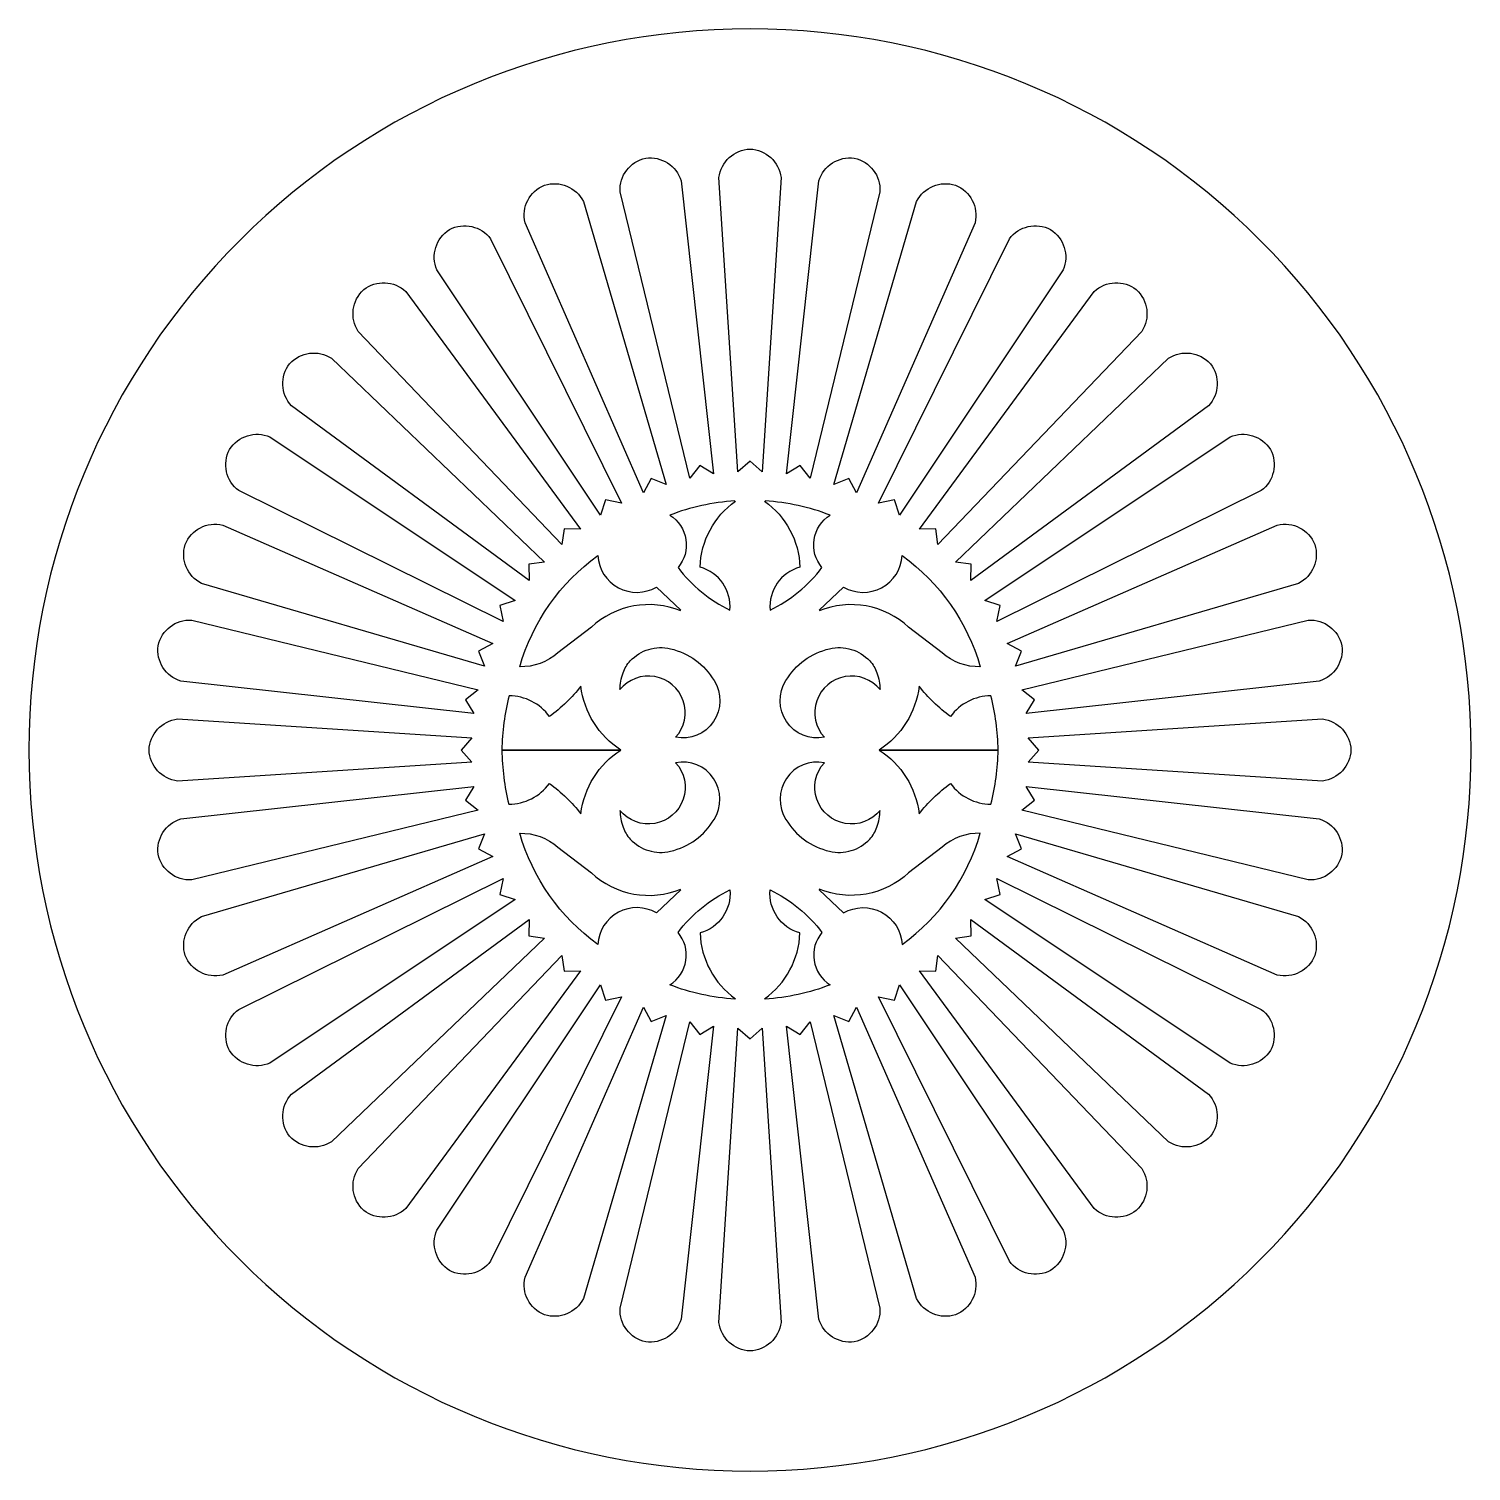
# Model space of a CAD drawing. Header units: metres. Extents: x 0 to 120, y 0 to 120.
import ezdxf

# ---------------------------------------------------------------- set-up
doc = ezdxf.new("R2010")
doc.units = ezdxf.units.M

msp = doc.modelspace()

# ---------------------------------------------------------------- linework, layer by layer
at = {"layer": 'BLACK'}
for points in [[(120, 60, 0.414214), (60, 120, 0.414214), (0, 60, 0.414214), (60, 0, 0.414214)], [(56.97, 82.97), (55.83, 83.67), (54.99, 82.62), (49.19, 106.45, -0.369199), (51.32, 109.24, -0.369081), (54.27, 107.35)], [(61, 83.14), (60, 84.03), (59, 83.14), (57.42, 107.62, -0.369261), (60, 110, -0.369261), (62.58, 107.62)], [(65.01, 82.62), (64.17, 83.67), (63.03, 82.97), (65.73, 107.35, -0.369082), (68.68, 109.24, -0.3692), (70.81, 106.45)], [(53.02, 82.09), (51.78, 82.58), (51.14, 81.41), (41.28, 103.87, -0.369279), (42.9, 106.99, -0.369203), (46.14, 105.64)], [(68.86, 81.41), (68.22, 82.58), (66.97, 82.09), (73.86, 105.64, -0.369203), (77.1, 106.99, -0.369278), (78.72, 103.87)], [(49.3, 80.55), (47.98, 80.81), (47.56, 79.54), (33.95, 99.95, -0.369128), (35, 103.3, -0.369188), (38.42, 102.53)], [(72.44, 79.54), (72.02, 80.81), (70.7, 80.55), (81.58, 102.53, -0.369189), (85, 103.3, -0.36913), (86.05, 99.95)], [(45.89, 78.37), (44.55, 78.41), (44.35, 77.09), (27.41, 94.82, -0.369249), (27.86, 98.3, -0.369189), (31.36, 98.14)], [(75.64, 77.09), (75.45, 78.41), (74.11, 78.37), (88.64, 98.14, -0.36919), (92.14, 98.3, -0.369251), (92.59, 94.82)], [(42.91, 75.64), (41.59, 75.45), (41.63, 74.11), (21.86, 88.64, -0.36919), (21.7, 92.14, -0.369251), (25.18, 92.59)], [(78.37, 74.11), (78.41, 75.45), (77.09, 75.64), (94.82, 92.59, -0.369249), (98.3, 92.14, -0.369188), (98.14, 88.64)], [(40.46, 72.44), (39.19, 72.02), (39.45, 70.7), (17.46, 81.58, -0.369189), (16.7, 85, -0.36913), (20.05, 86.05)], [(80.55, 70.7), (80.81, 72.02), (79.54, 72.44), (99.95, 86.05, -0.369128), (103.3, 85, -0.369188), (102.53, 81.58)], [(38.59, 68.86), (37.42, 68.22), (37.91, 66.97), (14.36, 73.86, -0.369203), (13.01, 77.1, -0.369278), (16.13, 78.72)], [(82.09, 66.97), (82.58, 68.22), (81.41, 68.86), (103.87, 78.72, -0.369279), (106.99, 77.1, -0.369203), (105.64, 73.86)], [(37.38, 65.01), (36.33, 64.17), (37.03, 63.03), (12.65, 65.73, -0.369081), (10.76, 68.68, -0.3692), (13.55, 70.81)], [(82.97, 63.03), (83.67, 64.17), (82.62, 65.01), (106.45, 70.81, -0.369199), (109.24, 68.68, -0.369081), (107.35, 65.73)], [(49.18, 65.02, -0.087), (49.44, 66.42, -0.114689), (50.04, 67.41, -0.272518), (53.38, 68.42, -0.20766), (57.01, 65.77, -0.660128), (53.81, 61.06, 1.030529)], [(70.56, 66.42, -0.087), (70.82, 65.02, 1.030529), (66.19, 61.06, -0.660129), (62.99, 65.77, -0.20766), (66.62, 68.42, -0.272519), (69.96, 67.41, -0.114689)], [(43.32, 62.8, 0.231303), (39.96, 64.52, 0.055422), (39.35, 60), (49.25, 60, -0.222317), (45.93, 65.31, -0.074217)], [(80.04, 64.52, 0.231308), (76.68, 62.8, -0.074216), (74.07, 65.31, -0.222316), (70.75, 60), (80.65, 60, 0.055422)], [(36.85, 61), (35.97, 60), (36.85, 59), (12.38, 57.42, -0.369261), (10, 60, -0.369261), (12.38, 62.58)], [(83.14, 59), (84.03, 60), (83.14, 61), (107.62, 62.58, -0.369261), (110, 60, -0.369261), (107.62, 57.42)], [(39.35, 60, 0.055166), (39.93, 55.49, 0.232669), (43.32, 57.2, -0.074216), (45.93, 54.69, -0.222316), (49.25, 60)], [(80.04, 55.48, 0.055422), (80.65, 60), (70.75, 60, -0.222317), (74.07, 54.69, -0.074218), (76.68, 57.2, 0.231313)], [(53.81, 58.94, -1.030529), (49.18, 54.98, 0.087), (49.44, 53.58, 0.114689), (50.04, 52.59, 0.272518), (53.38, 51.58, 0.20766), (57.01, 54.23, 0.660128)], [(70.82, 54.98, -1.030529), (66.19, 58.94, 0.660129), (62.99, 54.23, 0.20766), (66.62, 51.58, 0.272518), (69.96, 52.59, 0.114689), (70.56, 53.58, 0.087)], [(37.03, 56.97), (36.33, 55.83), (37.38, 54.99), (13.55, 49.19, -0.369199), (10.76, 51.32, -0.36908), (12.65, 54.27)], [(82.62, 54.99), (83.67, 55.83), (82.97, 56.97), (107.35, 54.27, -0.369081), (109.24, 51.32, -0.3692), (106.45, 49.19)], [(37.91, 53.02), (37.42, 51.78), (38.59, 51.14), (16.13, 41.28, -0.369279), (13.01, 42.9, -0.369203), (14.36, 46.14)], [(81.41, 51.14), (82.58, 51.78), (82.09, 53.02), (105.64, 46.14, -0.369202), (106.99, 42.9, -0.369279), (103.87, 41.28)], [(39.45, 49.3), (39.19, 47.98), (40.46, 47.56), (20.05, 33.95, -0.369128), (16.7, 35, -0.369188), (17.46, 38.42)], [(79.54, 47.56), (80.81, 47.98), (80.55, 49.3), (102.53, 38.42, -0.369189), (103.3, 35, -0.36913), (99.95, 33.95)], [(41.63, 45.89), (41.59, 44.55), (42.91, 44.35), (25.18, 27.41, -0.369249), (21.7, 27.86, -0.369189), (21.86, 31.36)], [(77.09, 44.35), (78.41, 44.55), (78.37, 45.89), (98.14, 31.36, -0.36919), (98.3, 27.86, -0.369251), (94.82, 27.41)], [(44.35, 42.91), (44.55, 41.59), (45.89, 41.63), (31.36, 21.86, -0.36919), (27.86, 21.7, -0.369251), (27.41, 25.18)], [(74.11, 41.63), (75.45, 41.59), (75.64, 42.91), (92.59, 25.18, -0.369248), (92.14, 21.7, -0.369189), (88.64, 21.86)], [(47.56, 40.46), (47.98, 39.19), (49.3, 39.45), (38.42, 17.46, -0.36919), (35, 16.7, -0.36913), (33.95, 20.05)], [(70.7, 39.45), (72.02, 39.19), (72.44, 40.46), (86.05, 20.05, -0.369127), (85, 16.7, -0.369188), (81.58, 17.46)], [(51.14, 38.59), (51.78, 37.42), (53.02, 37.91), (46.14, 14.36, -0.369202), (42.9, 13.01, -0.369279), (41.28, 16.13)], [(66.97, 37.91), (68.22, 37.42), (68.86, 38.59), (78.72, 16.13, -0.369278), (77.1, 13.01, -0.369203), (73.86, 14.36)], [(54.99, 37.38), (55.83, 36.33), (56.97, 37.03), (54.27, 12.65, -0.369081), (51.32, 10.76, -0.3692), (49.19, 13.55)], [(63.03, 37.03), (64.17, 36.33), (65.01, 37.38), (70.81, 13.55, -0.369198), (68.68, 10.76, -0.369081), (65.73, 12.65)], [(59, 36.85), (60, 35.97), (61, 36.85), (62.58, 12.38, -0.369261), (60, 10, -0.369261), (57.42, 12.38)]]:
    msp.add_lwpolyline(points, format="xyb", close=True, dxfattribs=at)
for points in [[(58.74, 80.72, 0.077421), (53.33, 79.54, -0.457386), (54.01, 75.18, 0.118515), (58.33, 71.64, 0.361472), (55.85, 75.21, -0.235396), (58.79, 80.69)], [(61.21, 80.69, -0.235397), (64.15, 75.21, 0.361473), (61.67, 71.64, 0.118516), (65.99, 75.18, -0.457388), (66.67, 79.54, 0.077421), (61.26, 80.72)], [(54.25, 71.58, 0.291571), (46.8, 70.21), (44.02, 68.09, -0.185701), (40.84, 66.92, -0.168516), (47.34, 76.17, 0.555998), (52.22, 73.55), (54.24, 71.63)], [(65.76, 71.63), (67.78, 73.55, 0.555999), (72.66, 76.17, -0.168517), (79.16, 66.92, -0.185698), (75.98, 68.09), (73.2, 70.21, 0.291571), (65.75, 71.58)], [(54.24, 48.37), (52.22, 46.45, 0.555999), (47.34, 43.83, -0.168517), (40.84, 53.08, -0.185698), (44.02, 51.91), (46.8, 49.79, 0.291571), (54.25, 48.42)], [(65.76, 48.37), (67.78, 46.45, -0.555999), (72.66, 43.83, 0.168517), (79.16, 53.08, 0.185698), (75.98, 51.91), (73.2, 49.79, -0.291571), (65.75, 48.42)], [(58.74, 39.28, -0.077421), (53.33, 40.46, 0.457387), (54.01, 44.82, -0.118516), (58.33, 48.36, -0.361472), (55.85, 44.78, 0.235396), (58.79, 39.31)], [(61.21, 39.31, 0.235396), (64.15, 44.78, -0.361473), (61.67, 48.36, -0.118517), (65.99, 44.82, 0.457388), (66.67, 40.46, -0.077422), (61.26, 39.28)]]:
    msp.add_lwpolyline(points, format="xyb", dxfattribs=at)

doc.saveas('drawing.dxf')
